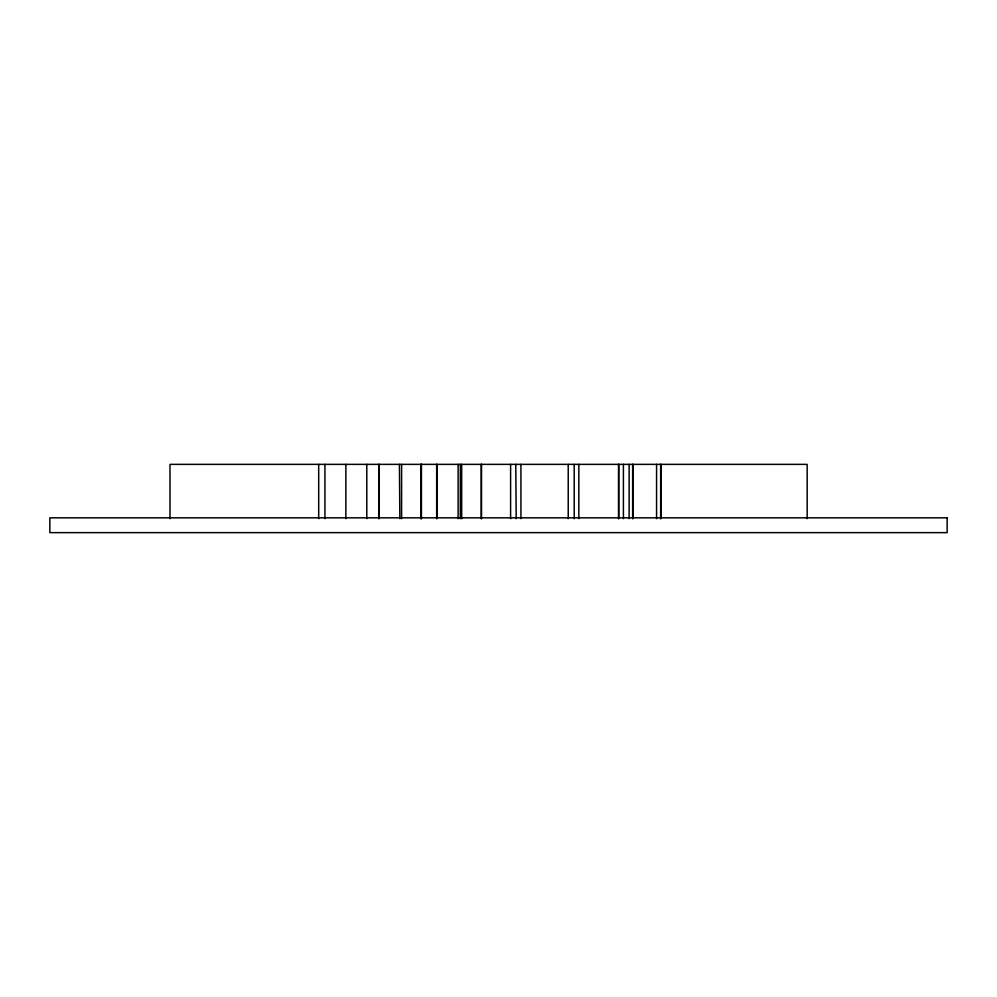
<?xml version="1.0" encoding="UTF-8"?>
<svg xmlns="http://www.w3.org/2000/svg" width="997" height="997" viewBox="0 0 997 997"><rect width="100%" height="100%" fill="white"/><g stroke="black" fill="none" stroke-linecap="round" stroke-linejoin="round"><path stroke-width="1.5" d="M515.761 464.365L516.197 518.664M399.423 464.365L399.847 518.664M807.171 518.664L807.171 464.365L169.989 464.365L169.989 518.664M660.924 464.365L660.924 518.664M660.65 464.365L660.65 518.664M656.574 464.365L656.574 518.664M632.921 464.365L632.921 518.664M632.646 464.365L632.646 518.664M629.119 464.365L629.119 518.664M623.412 464.365L623.412 518.664M618.788 464.365L618.788 518.664M618.514 464.365L618.514 518.664M578.833 464.365L578.833 518.664M574.21 464.365L574.21 518.664M568.228 464.365L568.228 518.664M520.933 464.365L520.933 518.664M510.601 464.365L510.601 518.664M481.514 464.365L481.514 518.664M481.239 464.365L481.239 518.664M461.673 464.365L461.673 518.664M460.315 464.365L460.315 518.664M458.134 464.365L458.134 518.664M436.935 464.365L436.935 518.664M436.661 464.365L436.661 518.664M421.432 464.365L421.432 518.664M421.17 464.365L421.17 518.664M420.896 464.365L420.896 518.664M401.592 464.365L401.592 518.664M379.034 464.365L379.034 518.664M378.76 464.365L378.76 518.664M366.796 464.365L366.796 518.664M345.872 464.365L345.872 518.664M324.935 464.365L324.935 518.664M318.691 464.365L318.691 518.664M947.15 517.829L49.85 517.829L49.85 532.635L947.15 532.635L947.15 517.829"/></g></svg>
